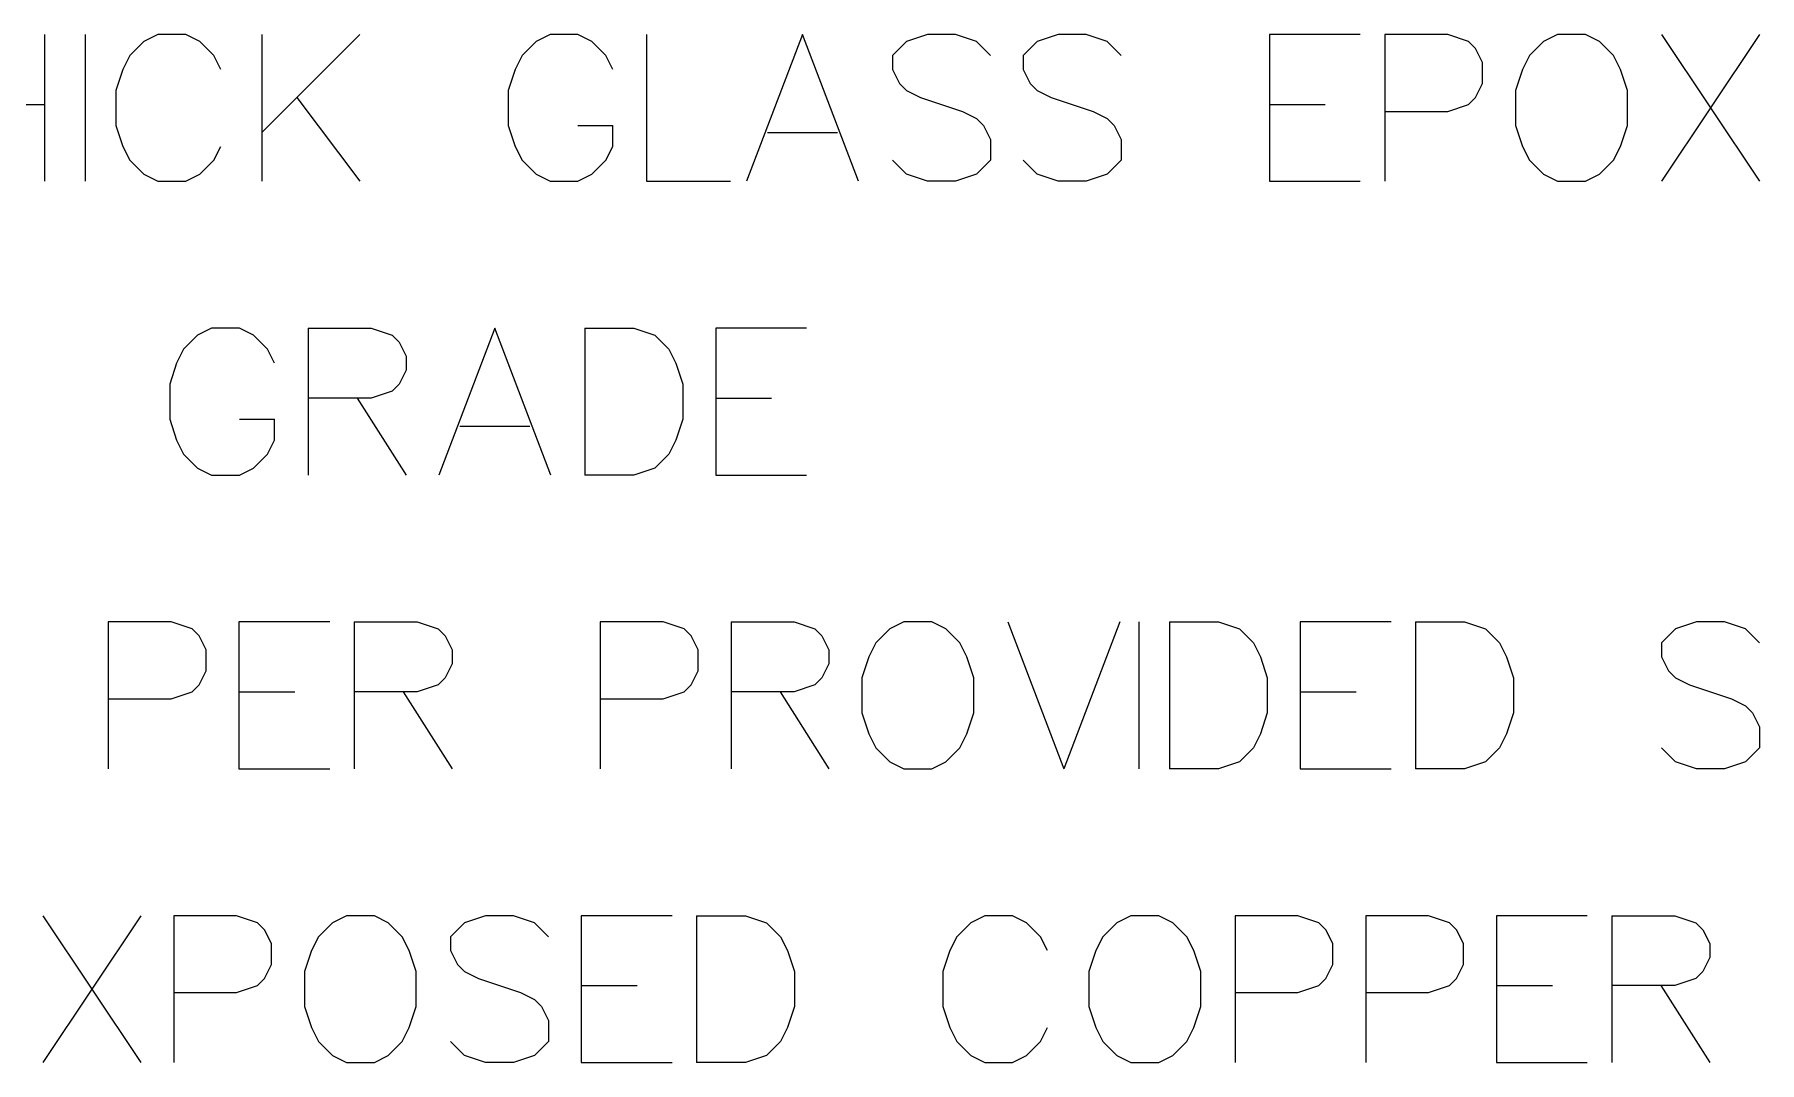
# Model space of a CAD drawing. Header units: millimetres. Extents: x 0 to 559, y 0 to 433.
# Drawn here: x 372.79 to 402.62, y 349.3 to 367.08 of the extents above; entities that cross this region are included whole.
import ezdxf

# ---------------------------------------------------------------- set-up
doc = ezdxf.new("R2010")
doc.units = ezdxf.units.MM
doc.layers.add('Mechanical7', color=56, linetype='Continuous')

msp = doc.modelspace()

# ---------------------------------------------------------------- linework, layer by layer
at = {"layer": 'Mechanical7'}
for p, q in [((372.959, 367.079), (372.959, 364.54)), ((372.959, 367.079), (372.959, 364.54)), ((373.66, 367.079), (373.66, 364.54)), ((373.66, 367.079), (373.66, 364.54)), ((374.918, 367.079), (374.676, 366.958)), ((374.918, 367.079), (374.676, 366.958)), ((375.401, 367.079), (374.918, 367.079)), ((375.401, 367.079), (374.918, 367.079)), ((375.643, 366.958), (375.401, 367.079)), ((375.643, 366.958), (375.401, 367.079)), ((376.719, 367.079), (376.719, 364.54)), ((378.412, 367.079), (376.719, 365.386)), ((376.719, 367.079), (376.719, 364.54)), ((378.412, 367.079), (376.719, 365.386)), ((381.702, 367.079), (381.46, 366.958)), ((381.702, 367.079), (381.46, 366.958)), ((382.185, 367.079), (381.702, 367.079)), ((382.185, 367.079), (381.702, 367.079)), ((382.427, 366.958), (382.185, 367.079)), ((382.427, 366.958), (382.185, 367.079)), ((383.37, 367.079), (383.37, 364.54)), ((383.37, 367.079), (383.37, 364.54)), ((386.067, 367.079), (385.1, 364.54)), ((386.067, 367.079), (385.1, 364.54)), ((387.035, 364.54), (386.067, 367.079)), ((387.035, 364.54), (386.067, 367.079)), ((388.232, 367.079), (387.869, 366.958)), ((388.232, 367.079), (387.869, 366.958)), ((388.715, 367.079), (388.232, 367.079)), ((388.715, 367.079), (388.232, 367.079)), ((389.078, 366.958), (388.715, 367.079)), ((389.078, 366.958), (388.715, 367.079)), ((390.493, 367.079), (390.13, 366.958)), ((390.493, 367.079), (390.13, 366.958)), ((390.977, 367.079), (390.493, 367.079)), ((390.977, 367.079), (390.493, 367.079)), ((391.339, 366.958), (390.977, 367.079)), ((391.339, 366.958), (390.977, 367.079)), ((395.717, 367.079), (394.145, 367.079)), ((394.145, 367.079), (394.145, 364.54)), ((395.717, 367.079), (394.145, 367.079)), ((394.145, 367.079), (394.145, 364.54)), ((397.229, 367.079), (396.14, 367.079)), ((396.14, 367.079), (396.14, 364.54)), ((397.229, 367.079), (396.14, 367.079)), ((396.14, 367.079), (396.14, 364.54)), ((397.591, 366.958), (397.229, 367.079)), ((397.591, 366.958), (397.229, 367.079)), ((399.127, 367.079), (398.885, 366.958)), ((399.127, 367.079), (398.885, 366.958)), ((399.611, 367.079), (399.127, 367.079)), ((399.611, 367.079), (399.127, 367.079)), ((399.853, 366.958), (399.611, 367.079)), ((399.853, 366.958), (399.611, 367.079)), ((400.929, 367.079), (402.622, 364.54)), ((402.622, 367.079), (400.929, 364.54)), ((400.929, 367.079), (402.622, 364.54)), ((402.622, 367.079), (400.929, 364.54)), ((374.434, 366.716), (374.313, 366.475)), ((374.434, 366.716), (374.313, 366.475)), ((374.676, 366.958), (374.434, 366.716)), ((374.676, 366.958), (374.434, 366.716)), ((375.885, 366.716), (375.643, 366.958)), ((375.885, 366.716), (375.643, 366.958)), ((376.006, 366.475), (375.885, 366.716)), ((376.006, 366.475), (375.885, 366.716)), ((381.218, 366.716), (381.097, 366.475)), ((381.218, 366.716), (381.097, 366.475)), ((381.46, 366.958), (381.218, 366.716)), ((381.46, 366.958), (381.218, 366.716)), ((382.669, 366.716), (382.427, 366.958)), ((382.669, 366.716), (382.427, 366.958)), ((382.79, 366.475), (382.669, 366.716)), ((382.79, 366.475), (382.669, 366.716)), ((387.869, 366.958), (387.627, 366.716)), ((387.869, 366.958), (387.627, 366.716)), ((387.627, 366.716), (387.627, 366.475)), ((387.627, 366.716), (387.627, 366.475)), ((389.32, 366.716), (389.078, 366.958)), ((389.32, 366.716), (389.078, 366.958)), ((390.13, 366.958), (389.888, 366.716)), ((390.13, 366.958), (389.888, 366.716)), ((389.888, 366.716), (389.888, 366.475)), ((389.888, 366.716), (389.888, 366.475)), ((391.581, 366.716), (391.339, 366.958)), ((391.581, 366.716), (391.339, 366.958)), ((397.712, 366.837), (397.591, 366.958)), ((397.712, 366.837), (397.591, 366.958)), ((397.833, 366.596), (397.712, 366.837)), ((397.833, 366.596), (397.712, 366.837)), ((398.643, 366.716), (398.523, 366.475)), ((398.643, 366.716), (398.523, 366.475)), ((398.885, 366.958), (398.643, 366.716)), ((398.885, 366.958), (398.643, 366.716)), ((400.095, 366.716), (399.853, 366.958)), ((400.095, 366.716), (399.853, 366.958)), ((400.215, 366.475), (400.095, 366.716)), ((400.215, 366.475), (400.095, 366.716)), ((374.313, 366.475), (374.192, 366.112)), ((374.313, 366.475), (374.192, 366.112)), ((381.097, 366.475), (380.976, 366.112)), ((381.097, 366.475), (380.976, 366.112)), ((387.627, 366.475), (387.748, 366.233)), ((387.627, 366.475), (387.748, 366.233)), ((389.888, 366.475), (390.009, 366.233)), ((389.888, 366.475), (390.009, 366.233)), ((397.833, 366.233), (397.833, 366.596)), ((397.833, 366.233), (397.833, 366.596)), ((398.523, 366.475), (398.402, 366.112)), ((398.523, 366.475), (398.402, 366.112)), ((400.336, 366.112), (400.215, 366.475)), ((400.336, 366.112), (400.215, 366.475)), ((374.192, 366.112), (374.192, 365.507)), ((374.192, 366.112), (374.192, 365.507)), ((380.976, 366.112), (380.976, 365.507)), ((380.976, 366.112), (380.976, 365.507)), ((387.748, 366.233), (387.869, 366.112)), ((387.748, 366.233), (387.869, 366.112)), ((387.869, 366.112), (388.111, 365.991)), ((387.869, 366.112), (388.111, 365.991)), ((390.009, 366.233), (390.13, 366.112)), ((390.009, 366.233), (390.13, 366.112)), ((390.13, 366.112), (390.372, 365.991)), ((390.13, 366.112), (390.372, 365.991)), ((397.712, 365.991), (397.833, 366.233)), ((397.712, 365.991), (397.833, 366.233)), ((398.402, 366.112), (398.402, 365.507)), ((398.402, 366.112), (398.402, 365.507)), ((400.336, 365.507), (400.336, 366.112)), ((400.336, 365.507), (400.336, 366.112)), ((371.266, 365.87), (372.959, 365.87)), ((371.266, 365.87), (372.959, 365.87)), ((377.324, 365.991), (378.412, 364.54)), ((377.324, 365.991), (378.412, 364.54)), ((388.111, 365.991), (388.836, 365.749)), ((388.111, 365.991), (388.836, 365.749)), ((390.372, 365.991), (391.098, 365.749)), ((390.372, 365.991), (391.098, 365.749)), ((394.145, 365.87), (395.112, 365.87)), ((394.145, 365.87), (395.112, 365.87)), ((397.229, 365.749), (397.591, 365.87)), ((397.229, 365.749), (397.591, 365.87)), ((397.591, 365.87), (397.712, 365.991)), ((397.591, 365.87), (397.712, 365.991)), ((374.192, 365.507), (374.313, 365.144)), ((374.192, 365.507), (374.313, 365.144)), ((380.976, 365.507), (381.097, 365.144)), ((380.976, 365.507), (381.097, 365.144)), ((382.185, 365.507), (382.79, 365.507)), ((382.185, 365.507), (382.79, 365.507)), ((382.79, 365.144), (382.79, 365.507)), ((382.79, 365.144), (382.79, 365.507)), ((388.836, 365.749), (389.078, 365.628)), ((388.836, 365.749), (389.078, 365.628)), ((389.078, 365.628), (389.199, 365.507)), ((389.078, 365.628), (389.199, 365.507)), ((389.199, 365.507), (389.32, 365.265)), ((389.199, 365.507), (389.32, 365.265)), ((391.098, 365.749), (391.339, 365.628)), ((391.098, 365.749), (391.339, 365.628)), ((391.339, 365.628), (391.46, 365.507)), ((391.339, 365.628), (391.46, 365.507)), ((391.46, 365.507), (391.581, 365.265)), ((391.46, 365.507), (391.581, 365.265)), ((396.14, 365.749), (397.229, 365.749)), ((396.14, 365.749), (397.229, 365.749)), ((398.402, 365.507), (398.523, 365.144)), ((398.402, 365.507), (398.523, 365.144)), ((400.215, 365.144), (400.336, 365.507)), ((400.215, 365.144), (400.336, 365.507)), ((385.462, 365.386), (386.672, 365.386)), ((385.462, 365.386), (386.672, 365.386)), ((389.32, 365.265), (389.32, 364.903)), ((389.32, 365.265), (389.32, 364.903)), ((391.581, 365.265), (391.581, 364.903)), ((391.581, 365.265), (391.581, 364.903)), ((374.313, 365.144), (374.434, 364.903)), ((374.313, 365.144), (374.434, 364.903)), ((375.885, 364.903), (376.006, 365.144)), ((375.885, 364.903), (376.006, 365.144)), ((381.097, 365.144), (381.218, 364.903)), ((381.097, 365.144), (381.218, 364.903)), ((382.669, 364.903), (382.79, 365.144)), ((382.669, 364.903), (382.79, 365.144)), ((398.523, 365.144), (398.643, 364.903)), ((398.523, 365.144), (398.643, 364.903)), ((400.095, 364.903), (400.215, 365.144)), ((400.095, 364.903), (400.215, 365.144)), ((374.434, 364.903), (374.676, 364.661)), ((374.434, 364.903), (374.676, 364.661)), ((374.676, 364.661), (374.918, 364.54)), ((374.676, 364.661), (374.918, 364.54)), ((375.401, 364.54), (375.643, 364.661)), ((375.401, 364.54), (375.643, 364.661)), ((375.643, 364.661), (375.885, 364.903)), ((375.643, 364.661), (375.885, 364.903)), ((381.218, 364.903), (381.46, 364.661)), ((381.218, 364.903), (381.46, 364.661)), ((381.46, 364.661), (381.702, 364.54)), ((381.46, 364.661), (381.702, 364.54)), ((382.185, 364.54), (382.427, 364.661)), ((382.185, 364.54), (382.427, 364.661)), ((382.427, 364.661), (382.669, 364.903)), ((382.427, 364.661), (382.669, 364.903)), ((387.869, 364.661), (387.627, 364.903)), ((387.869, 364.661), (387.627, 364.903)), ((388.232, 364.54), (387.869, 364.661)), ((388.232, 364.54), (387.869, 364.661)), ((389.078, 364.661), (388.715, 364.54)), ((389.078, 364.661), (388.715, 364.54)), ((389.32, 364.903), (389.078, 364.661)), ((389.32, 364.903), (389.078, 364.661)), ((390.13, 364.661), (389.888, 364.903)), ((390.13, 364.661), (389.888, 364.903)), ((390.493, 364.54), (390.13, 364.661)), ((390.493, 364.54), (390.13, 364.661)), ((391.339, 364.661), (390.977, 364.54)), ((391.339, 364.661), (390.977, 364.54)), ((391.581, 364.903), (391.339, 364.661)), ((391.581, 364.903), (391.339, 364.661)), ((398.643, 364.903), (398.885, 364.661)), ((398.643, 364.903), (398.885, 364.661)), ((398.885, 364.661), (399.127, 364.54)), ((398.885, 364.661), (399.127, 364.54)), ((399.611, 364.54), (399.853, 364.661)), ((399.611, 364.54), (399.853, 364.661)), ((399.853, 364.661), (400.095, 364.903)), ((399.853, 364.661), (400.095, 364.903)), ((374.918, 364.54), (375.401, 364.54)), ((374.918, 364.54), (375.401, 364.54)), ((381.702, 364.54), (382.185, 364.54)), ((381.702, 364.54), (382.185, 364.54)), ((383.37, 364.54), (384.822, 364.54)), ((383.37, 364.54), (384.822, 364.54)), ((388.715, 364.54), (388.232, 364.54)), ((388.715, 364.54), (388.232, 364.54)), ((390.977, 364.54), (390.493, 364.54)), ((390.977, 364.54), (390.493, 364.54)), ((394.145, 364.54), (395.717, 364.54)), ((394.145, 364.54), (395.717, 364.54)), ((399.127, 364.54), (399.611, 364.54)), ((399.127, 364.54), (399.611, 364.54)), ((375.849, 361.999), (375.607, 361.878)), ((375.849, 361.999), (375.607, 361.878)), ((376.333, 361.999), (375.849, 361.999)), ((376.333, 361.999), (375.849, 361.999)), ((376.574, 361.878), (376.333, 361.999)), ((376.574, 361.878), (376.333, 361.999)), ((377.518, 361.999), (377.518, 359.46)), ((377.518, 361.999), (378.606, 361.999)), ((377.518, 361.999), (377.518, 359.46)), ((377.518, 361.999), (378.606, 361.999)), ((378.606, 361.999), (378.969, 361.878)), ((378.606, 361.999), (378.969, 361.878)), ((380.746, 361.999), (379.779, 359.46)), ((380.746, 361.999), (379.779, 359.46)), ((381.714, 359.46), (380.746, 361.999)), ((381.714, 359.46), (380.746, 361.999)), ((382.306, 361.999), (382.306, 359.46)), ((382.306, 361.999), (383.153, 361.999)), ((382.306, 361.999), (382.306, 359.46)), ((382.306, 361.999), (383.153, 361.999)), ((383.153, 361.999), (383.516, 361.878)), ((383.153, 361.999), (383.516, 361.878)), ((386.14, 361.999), (384.568, 361.999)), ((384.568, 361.999), (384.568, 359.46)), ((386.14, 361.999), (384.568, 361.999)), ((384.568, 361.999), (384.568, 359.46)), ((375.365, 361.636), (375.244, 361.395)), ((375.365, 361.636), (375.244, 361.395)), ((375.607, 361.878), (375.365, 361.636)), ((375.607, 361.878), (375.365, 361.636)), ((376.816, 361.636), (376.574, 361.878)), ((376.816, 361.636), (376.574, 361.878)), ((376.937, 361.395), (376.816, 361.636)), ((376.937, 361.395), (376.816, 361.636)), ((378.969, 361.878), (379.09, 361.757)), ((378.969, 361.878), (379.09, 361.757)), ((379.09, 361.757), (379.211, 361.516)), ((379.09, 361.757), (379.211, 361.516)), ((383.516, 361.878), (383.757, 361.636)), ((383.516, 361.878), (383.757, 361.636)), ((383.757, 361.636), (383.878, 361.395)), ((383.757, 361.636), (383.878, 361.395)), ((375.244, 361.395), (375.123, 361.032)), ((375.244, 361.395), (375.123, 361.032)), ((379.211, 361.516), (379.211, 361.274)), ((379.211, 361.516), (379.211, 361.274)), ((383.878, 361.395), (383.999, 361.032)), ((383.878, 361.395), (383.999, 361.032)), ((375.123, 361.032), (375.123, 360.427)), ((375.123, 361.032), (375.123, 360.427)), ((379.09, 361.032), (378.969, 360.911)), ((379.09, 361.032), (378.969, 360.911)), ((379.211, 361.274), (379.09, 361.032)), ((379.211, 361.274), (379.09, 361.032)), ((383.999, 361.032), (383.999, 360.427)), ((383.999, 361.032), (383.999, 360.427)), ((378.606, 360.79), (377.518, 360.79)), ((378.606, 360.79), (377.518, 360.79)), ((378.364, 360.79), (379.211, 359.46)), ((378.364, 360.79), (379.211, 359.46)), ((378.969, 360.911), (378.606, 360.79)), ((378.969, 360.911), (378.606, 360.79)), ((384.568, 360.79), (385.535, 360.79)), ((384.568, 360.79), (385.535, 360.79)), ((375.123, 360.427), (375.244, 360.064)), ((375.123, 360.427), (375.244, 360.064)), ((376.333, 360.427), (376.937, 360.427)), ((376.333, 360.427), (376.937, 360.427)), ((376.937, 360.064), (376.937, 360.427)), ((376.937, 360.064), (376.937, 360.427)), ((380.142, 360.306), (381.351, 360.306)), ((380.142, 360.306), (381.351, 360.306)), ((383.999, 360.427), (383.878, 360.064)), ((383.999, 360.427), (383.878, 360.064)), ((375.244, 360.064), (375.365, 359.823)), ((375.244, 360.064), (375.365, 359.823)), ((376.816, 359.823), (376.937, 360.064)), ((376.816, 359.823), (376.937, 360.064)), ((383.878, 360.064), (383.757, 359.823)), ((383.878, 360.064), (383.757, 359.823)), ((375.365, 359.823), (375.607, 359.581)), ((375.365, 359.823), (375.607, 359.581)), ((375.607, 359.581), (375.849, 359.46)), ((375.607, 359.581), (375.849, 359.46)), ((376.333, 359.46), (376.574, 359.581)), ((376.333, 359.46), (376.574, 359.581)), ((376.574, 359.581), (376.816, 359.823)), ((376.574, 359.581), (376.816, 359.823)), ((383.516, 359.581), (383.153, 359.46)), ((383.516, 359.581), (383.153, 359.46)), ((383.757, 359.823), (383.516, 359.581)), ((383.757, 359.823), (383.516, 359.581)), ((375.849, 359.46), (376.333, 359.46)), ((375.849, 359.46), (376.333, 359.46)), ((383.153, 359.46), (382.306, 359.46)), ((383.153, 359.46), (382.306, 359.46)), ((384.568, 359.46), (386.14, 359.46)), ((384.568, 359.46), (386.14, 359.46)), ((375.147, 356.919), (374.059, 356.919)), ((374.059, 356.919), (374.059, 354.38)), ((375.147, 356.919), (374.059, 356.919)), ((374.059, 356.919), (374.059, 354.38)), ((375.51, 356.798), (375.147, 356.919)), ((375.51, 356.798), (375.147, 356.919)), ((377.892, 356.919), (376.32, 356.919)), ((376.32, 356.919), (376.32, 354.38)), ((377.892, 356.919), (376.32, 356.919)), ((376.32, 356.919), (376.32, 354.38)), ((378.316, 356.919), (378.316, 354.38)), ((378.316, 356.919), (379.404, 356.919)), ((378.316, 356.919), (378.316, 354.38)), ((378.316, 356.919), (379.404, 356.919)), ((379.404, 356.919), (379.767, 356.798)), ((379.404, 356.919), (379.767, 356.798)), ((383.661, 356.919), (382.572, 356.919)), ((382.572, 356.919), (382.572, 354.38)), ((383.661, 356.919), (382.572, 356.919)), ((382.572, 356.919), (382.572, 354.38)), ((384.023, 356.798), (383.661, 356.919)), ((384.023, 356.798), (383.661, 356.919)), ((384.834, 356.919), (384.834, 354.38)), ((384.834, 356.919), (385.922, 356.919)), ((384.834, 356.919), (384.834, 354.38)), ((384.834, 356.919), (385.922, 356.919)), ((385.922, 356.919), (386.285, 356.798)), ((385.922, 356.919), (386.285, 356.798)), ((387.821, 356.919), (387.579, 356.798)), ((387.821, 356.919), (387.579, 356.798)), ((388.304, 356.919), (387.821, 356.919)), ((388.304, 356.919), (387.821, 356.919)), ((388.546, 356.798), (388.304, 356.919)), ((388.546, 356.798), (388.304, 356.919)), ((389.622, 356.919), (390.59, 354.38)), ((389.622, 356.919), (390.59, 354.38)), ((391.557, 356.919), (390.59, 354.38)), ((391.557, 356.919), (390.59, 354.38)), ((391.884, 356.919), (391.884, 354.38)), ((391.884, 356.919), (391.884, 354.38)), ((392.416, 356.919), (392.416, 354.38)), ((392.416, 356.919), (393.262, 356.919)), ((392.416, 356.919), (392.416, 354.38)), ((392.416, 356.919), (393.262, 356.919)), ((393.262, 356.919), (393.625, 356.798)), ((393.262, 356.919), (393.625, 356.798)), ((396.249, 356.919), (394.677, 356.919)), ((394.677, 356.919), (394.677, 354.38)), ((396.249, 356.919), (394.677, 356.919)), ((394.677, 356.919), (394.677, 354.38)), ((396.672, 356.919), (396.672, 354.38)), ((396.672, 356.919), (397.519, 356.919)), ((396.672, 356.919), (396.672, 354.38)), ((396.672, 356.919), (397.519, 356.919)), ((397.519, 356.919), (397.882, 356.798)), ((397.519, 356.919), (397.882, 356.798)), ((401.534, 356.919), (401.171, 356.798)), ((401.534, 356.919), (401.171, 356.798)), ((402.017, 356.919), (401.534, 356.919)), ((402.017, 356.919), (401.534, 356.919)), ((402.38, 356.798), (402.017, 356.919)), ((402.38, 356.798), (402.017, 356.919)), ((375.631, 356.677), (375.51, 356.798)), ((375.631, 356.677), (375.51, 356.798)), ((375.752, 356.436), (375.631, 356.677)), ((375.752, 356.436), (375.631, 356.677)), ((379.767, 356.798), (379.888, 356.677)), ((379.767, 356.798), (379.888, 356.677)), ((379.888, 356.677), (380.009, 356.436)), ((379.888, 356.677), (380.009, 356.436)), ((384.144, 356.677), (384.023, 356.798)), ((384.144, 356.677), (384.023, 356.798)), ((384.265, 356.436), (384.144, 356.677)), ((384.265, 356.436), (384.144, 356.677)), ((386.285, 356.798), (386.406, 356.677)), ((386.285, 356.798), (386.406, 356.677)), ((386.406, 356.677), (386.527, 356.436)), ((386.406, 356.677), (386.527, 356.436)), ((387.337, 356.556), (387.216, 356.315)), ((387.337, 356.556), (387.216, 356.315)), ((387.579, 356.798), (387.337, 356.556)), ((387.579, 356.798), (387.337, 356.556)), ((388.788, 356.556), (388.546, 356.798)), ((388.788, 356.556), (388.546, 356.798)), ((388.909, 356.315), (388.788, 356.556)), ((388.909, 356.315), (388.788, 356.556)), ((393.625, 356.798), (393.867, 356.556)), ((393.625, 356.798), (393.867, 356.556)), ((393.867, 356.556), (393.988, 356.315)), ((393.867, 356.556), (393.988, 356.315)), ((397.882, 356.798), (398.123, 356.556)), ((397.882, 356.798), (398.123, 356.556)), ((398.123, 356.556), (398.244, 356.315)), ((398.123, 356.556), (398.244, 356.315)), ((401.171, 356.798), (400.929, 356.556)), ((401.171, 356.798), (400.929, 356.556)), ((400.929, 356.556), (400.929, 356.315)), ((400.929, 356.556), (400.929, 356.315)), ((402.622, 356.556), (402.38, 356.798)), ((402.622, 356.556), (402.38, 356.798)), ((375.752, 356.073), (375.752, 356.436)), ((375.752, 356.073), (375.752, 356.436)), ((380.009, 356.436), (380.009, 356.194)), ((380.009, 356.436), (380.009, 356.194)), ((384.265, 356.073), (384.265, 356.436)), ((384.265, 356.073), (384.265, 356.436)), ((386.527, 356.436), (386.527, 356.194)), ((386.527, 356.436), (386.527, 356.194)), ((387.216, 356.315), (387.095, 355.952)), ((387.216, 356.315), (387.095, 355.952)), ((389.03, 355.952), (388.909, 356.315)), ((389.03, 355.952), (388.909, 356.315)), ((393.988, 356.315), (394.109, 355.952)), ((393.988, 356.315), (394.109, 355.952)), ((398.244, 356.315), (398.365, 355.952)), ((398.244, 356.315), (398.365, 355.952)), ((400.929, 356.315), (401.05, 356.073)), ((400.929, 356.315), (401.05, 356.073)), ((375.631, 355.831), (375.752, 356.073)), ((375.631, 355.831), (375.752, 356.073)), ((380.009, 356.194), (379.888, 355.952)), ((380.009, 356.194), (379.888, 355.952)), ((384.144, 355.831), (384.265, 356.073)), ((384.144, 355.831), (384.265, 356.073)), ((386.527, 356.194), (386.406, 355.952)), ((386.527, 356.194), (386.406, 355.952)), ((401.05, 356.073), (401.171, 355.952)), ((401.05, 356.073), (401.171, 355.952)), ((375.147, 355.589), (375.51, 355.71)), ((375.147, 355.589), (375.51, 355.71)), ((375.51, 355.71), (375.631, 355.831)), ((375.51, 355.71), (375.631, 355.831)), ((376.32, 355.71), (377.288, 355.71)), ((376.32, 355.71), (377.288, 355.71)), ((379.404, 355.71), (378.316, 355.71)), ((379.404, 355.71), (378.316, 355.71)), ((379.162, 355.71), (380.009, 354.38)), ((379.162, 355.71), (380.009, 354.38)), ((379.767, 355.831), (379.404, 355.71)), ((379.767, 355.831), (379.404, 355.71)), ((379.888, 355.952), (379.767, 355.831)), ((379.888, 355.952), (379.767, 355.831)), ((383.661, 355.589), (384.023, 355.71)), ((383.661, 355.589), (384.023, 355.71)), ((384.023, 355.71), (384.144, 355.831)), ((384.023, 355.71), (384.144, 355.831)), ((385.922, 355.71), (384.834, 355.71)), ((385.922, 355.71), (384.834, 355.71)), ((385.68, 355.71), (386.527, 354.38)), ((385.68, 355.71), (386.527, 354.38)), ((386.285, 355.831), (385.922, 355.71)), ((386.285, 355.831), (385.922, 355.71)), ((386.406, 355.952), (386.285, 355.831)), ((386.406, 355.952), (386.285, 355.831)), ((387.095, 355.952), (387.095, 355.347)), ((387.095, 355.952), (387.095, 355.347)), ((389.03, 355.347), (389.03, 355.952)), ((389.03, 355.347), (389.03, 355.952)), ((394.109, 355.952), (394.109, 355.347)), ((394.109, 355.952), (394.109, 355.347)), ((394.677, 355.71), (395.644, 355.71)), ((394.677, 355.71), (395.644, 355.71)), ((398.365, 355.952), (398.365, 355.347)), ((398.365, 355.952), (398.365, 355.347)), ((401.171, 355.952), (401.413, 355.831)), ((401.171, 355.952), (401.413, 355.831)), ((401.413, 355.831), (402.138, 355.589)), ((401.413, 355.831), (402.138, 355.589)), ((374.059, 355.589), (375.147, 355.589)), ((374.059, 355.589), (375.147, 355.589)), ((382.572, 355.589), (383.661, 355.589)), ((382.572, 355.589), (383.661, 355.589)), ((402.138, 355.589), (402.38, 355.468)), ((402.138, 355.589), (402.38, 355.468)), ((402.38, 355.468), (402.501, 355.347)), ((402.38, 355.468), (402.501, 355.347)), ((387.095, 355.347), (387.216, 354.984)), ((387.095, 355.347), (387.216, 354.984)), ((388.909, 354.984), (389.03, 355.347)), ((388.909, 354.984), (389.03, 355.347)), ((394.109, 355.347), (393.988, 354.984)), ((394.109, 355.347), (393.988, 354.984)), ((398.365, 355.347), (398.244, 354.984)), ((398.365, 355.347), (398.244, 354.984)), ((402.501, 355.347), (402.622, 355.105)), ((402.501, 355.347), (402.622, 355.105)), ((402.622, 355.105), (402.622, 354.743)), ((402.622, 355.105), (402.622, 354.743)), ((387.216, 354.984), (387.337, 354.743)), ((387.216, 354.984), (387.337, 354.743)), ((388.788, 354.743), (388.909, 354.984)), ((388.788, 354.743), (388.909, 354.984)), ((393.988, 354.984), (393.867, 354.743)), ((393.988, 354.984), (393.867, 354.743)), ((398.244, 354.984), (398.123, 354.743)), ((398.244, 354.984), (398.123, 354.743)), ((387.337, 354.743), (387.579, 354.501)), ((387.337, 354.743), (387.579, 354.501)), ((387.579, 354.501), (387.821, 354.38)), ((387.579, 354.501), (387.821, 354.38)), ((388.304, 354.38), (388.546, 354.501)), ((388.304, 354.38), (388.546, 354.501)), ((388.546, 354.501), (388.788, 354.743)), ((388.546, 354.501), (388.788, 354.743)), ((393.625, 354.501), (393.262, 354.38)), ((393.625, 354.501), (393.262, 354.38)), ((393.867, 354.743), (393.625, 354.501)), ((393.867, 354.743), (393.625, 354.501)), ((397.882, 354.501), (397.519, 354.38)), ((397.882, 354.501), (397.519, 354.38)), ((398.123, 354.743), (397.882, 354.501)), ((398.123, 354.743), (397.882, 354.501)), ((401.171, 354.501), (400.929, 354.743)), ((401.171, 354.501), (400.929, 354.743)), ((401.534, 354.38), (401.171, 354.501)), ((401.534, 354.38), (401.171, 354.501)), ((402.38, 354.501), (402.017, 354.38)), ((402.38, 354.501), (402.017, 354.38)), ((402.622, 354.743), (402.38, 354.501)), ((402.622, 354.743), (402.38, 354.501)), ((376.32, 354.38), (377.892, 354.38)), ((376.32, 354.38), (377.892, 354.38)), ((387.821, 354.38), (388.304, 354.38)), ((387.821, 354.38), (388.304, 354.38)), ((393.262, 354.38), (392.416, 354.38)), ((393.262, 354.38), (392.416, 354.38)), ((394.677, 354.38), (396.249, 354.38)), ((394.677, 354.38), (396.249, 354.38)), ((397.519, 354.38), (396.672, 354.38)), ((397.519, 354.38), (396.672, 354.38)), ((402.017, 354.38), (401.534, 354.38)), ((402.017, 354.38), (401.534, 354.38)), ((372.932, 351.839), (374.625, 349.3)), ((374.625, 351.839), (372.932, 349.3)), ((372.932, 351.839), (374.625, 349.3)), ((374.625, 351.839), (372.932, 349.3)), ((376.281, 351.839), (375.193, 351.839)), ((375.193, 351.839), (375.193, 349.3)), ((376.281, 351.839), (375.193, 351.839)), ((375.193, 351.839), (375.193, 349.3)), ((376.644, 351.718), (376.281, 351.839)), ((376.644, 351.718), (376.281, 351.839)), ((378.18, 351.839), (377.938, 351.718)), ((378.18, 351.839), (377.938, 351.718)), ((378.664, 351.839), (378.18, 351.839)), ((378.664, 351.839), (378.18, 351.839)), ((378.905, 351.718), (378.664, 351.839)), ((378.905, 351.718), (378.664, 351.839)), ((380.586, 351.839), (380.224, 351.718)), ((380.586, 351.839), (380.224, 351.718)), ((381.07, 351.839), (380.586, 351.839)), ((381.07, 351.839), (380.586, 351.839)), ((381.433, 351.718), (381.07, 351.839)), ((381.433, 351.718), (381.07, 351.839)), ((383.815, 351.839), (382.243, 351.839)), ((382.243, 351.839), (382.243, 349.3)), ((383.815, 351.839), (382.243, 351.839)), ((382.243, 351.839), (382.243, 349.3)), ((384.238, 351.839), (384.238, 349.3)), ((384.238, 351.839), (385.085, 351.839)), ((384.238, 351.839), (384.238, 349.3)), ((384.238, 351.839), (385.085, 351.839)), ((385.085, 351.839), (385.448, 351.718)), ((385.085, 351.839), (385.448, 351.718)), ((389.22, 351.839), (388.979, 351.718)), ((389.22, 351.839), (388.979, 351.718)), ((389.704, 351.839), (389.22, 351.839)), ((389.704, 351.839), (389.22, 351.839)), ((389.946, 351.718), (389.704, 351.839)), ((389.946, 351.718), (389.704, 351.839)), ((391.748, 351.839), (391.506, 351.718)), ((391.748, 351.839), (391.506, 351.718)), ((392.232, 351.839), (391.748, 351.839)), ((392.232, 351.839), (391.748, 351.839)), ((392.473, 351.718), (392.232, 351.839)), ((392.473, 351.718), (392.232, 351.839)), ((394.638, 351.839), (393.55, 351.839)), ((393.55, 351.839), (393.55, 349.3)), ((394.638, 351.839), (393.55, 351.839)), ((393.55, 351.839), (393.55, 349.3)), ((395.001, 351.718), (394.638, 351.839)), ((395.001, 351.718), (394.638, 351.839)), ((396.899, 351.839), (395.811, 351.839)), ((395.811, 351.839), (395.811, 349.3)), ((396.899, 351.839), (395.811, 351.839)), ((395.811, 351.839), (395.811, 349.3)), ((397.262, 351.718), (396.899, 351.839)), ((397.262, 351.718), (396.899, 351.839)), ((399.644, 351.839), (398.072, 351.839)), ((398.072, 351.839), (398.072, 349.3)), ((399.644, 351.839), (398.072, 351.839)), ((398.072, 351.839), (398.072, 349.3)), ((400.068, 351.839), (400.068, 349.3)), ((400.068, 351.839), (401.156, 351.839)), ((400.068, 351.839), (400.068, 349.3)), ((400.068, 351.839), (401.156, 351.839)), ((401.156, 351.839), (401.519, 351.718)), ((401.156, 351.839), (401.519, 351.718)), ((376.765, 351.597), (376.644, 351.718)), ((376.765, 351.597), (376.644, 351.718)), ((376.886, 351.356), (376.765, 351.597)), ((376.886, 351.356), (376.765, 351.597)), ((377.938, 351.718), (377.696, 351.476)), ((377.938, 351.718), (377.696, 351.476)), ((379.147, 351.476), (378.905, 351.718)), ((379.147, 351.476), (378.905, 351.718)), ((380.224, 351.718), (379.982, 351.476)), ((380.224, 351.718), (379.982, 351.476)), ((381.675, 351.476), (381.433, 351.718)), ((381.675, 351.476), (381.433, 351.718)), ((385.448, 351.718), (385.689, 351.476)), ((385.448, 351.718), (385.689, 351.476)), ((388.979, 351.718), (388.737, 351.476)), ((388.979, 351.718), (388.737, 351.476)), ((390.188, 351.476), (389.946, 351.718)), ((390.188, 351.476), (389.946, 351.718)), ((391.506, 351.718), (391.264, 351.476)), ((391.506, 351.718), (391.264, 351.476)), ((392.715, 351.476), (392.473, 351.718)), ((392.715, 351.476), (392.473, 351.718)), ((395.122, 351.597), (395.001, 351.718)), ((395.122, 351.597), (395.001, 351.718)), ((395.243, 351.356), (395.122, 351.597)), ((395.243, 351.356), (395.122, 351.597)), ((397.383, 351.597), (397.262, 351.718)), ((397.383, 351.597), (397.262, 351.718)), ((397.504, 351.356), (397.383, 351.597)), ((397.504, 351.356), (397.383, 351.597)), ((401.519, 351.718), (401.64, 351.597)), ((401.519, 351.718), (401.64, 351.597)), ((401.64, 351.597), (401.761, 351.356)), ((401.64, 351.597), (401.761, 351.356)), ((376.886, 350.993), (376.886, 351.356)), ((376.886, 350.993), (376.886, 351.356)), ((377.575, 351.235), (377.454, 350.872)), ((377.575, 351.235), (377.454, 350.872)), ((377.696, 351.476), (377.575, 351.235)), ((377.696, 351.476), (377.575, 351.235)), ((379.268, 351.235), (379.147, 351.476)), ((379.268, 351.235), (379.147, 351.476)), ((379.389, 350.872), (379.268, 351.235)), ((379.389, 350.872), (379.268, 351.235)), ((379.982, 351.476), (379.982, 351.235)), ((379.982, 351.476), (379.982, 351.235)), ((379.982, 351.235), (380.103, 350.993)), ((379.982, 351.235), (380.103, 350.993)), ((385.689, 351.476), (385.81, 351.235)), ((385.689, 351.476), (385.81, 351.235)), ((385.81, 351.235), (385.931, 350.872)), ((385.81, 351.235), (385.931, 350.872)), ((388.616, 351.235), (388.495, 350.872)), ((388.616, 351.235), (388.495, 350.872)), ((388.737, 351.476), (388.616, 351.235)), ((388.737, 351.476), (388.616, 351.235)), ((390.309, 351.235), (390.188, 351.476)), ((390.309, 351.235), (390.188, 351.476)), ((391.143, 351.235), (391.022, 350.872)), ((391.143, 351.235), (391.022, 350.872)), ((391.264, 351.476), (391.143, 351.235)), ((391.264, 351.476), (391.143, 351.235)), ((392.836, 351.235), (392.715, 351.476)), ((392.836, 351.235), (392.715, 351.476)), ((392.957, 350.872), (392.836, 351.235)), ((392.957, 350.872), (392.836, 351.235)), ((395.243, 350.993), (395.243, 351.356)), ((395.243, 350.993), (395.243, 351.356)), ((397.504, 350.993), (397.504, 351.356)), ((397.504, 350.993), (397.504, 351.356)), ((401.761, 351.356), (401.761, 351.114)), ((401.761, 351.356), (401.761, 351.114)), ((376.765, 350.751), (376.886, 350.993)), ((376.765, 350.751), (376.886, 350.993)), ((380.103, 350.993), (380.224, 350.872)), ((380.103, 350.993), (380.224, 350.872)), ((395.122, 350.751), (395.243, 350.993)), ((395.122, 350.751), (395.243, 350.993)), ((397.383, 350.751), (397.504, 350.993)), ((397.383, 350.751), (397.504, 350.993)), ((401.761, 351.114), (401.64, 350.872)), ((401.761, 351.114), (401.64, 350.872)), ((376.281, 350.509), (376.644, 350.63)), ((376.281, 350.509), (376.644, 350.63)), ((376.644, 350.63), (376.765, 350.751)), ((376.644, 350.63), (376.765, 350.751)), ((377.454, 350.872), (377.454, 350.267)), ((377.454, 350.872), (377.454, 350.267)), ((379.389, 350.267), (379.389, 350.872)), ((379.389, 350.267), (379.389, 350.872)), ((380.224, 350.872), (380.465, 350.751)), ((380.224, 350.872), (380.465, 350.751)), ((380.465, 350.751), (381.191, 350.509)), ((380.465, 350.751), (381.191, 350.509)), ((382.243, 350.63), (383.21, 350.63)), ((382.243, 350.63), (383.21, 350.63)), ((385.931, 350.872), (385.931, 350.267)), ((385.931, 350.872), (385.931, 350.267)), ((388.495, 350.872), (388.495, 350.267)), ((388.495, 350.872), (388.495, 350.267)), ((391.022, 350.872), (391.022, 350.267)), ((391.022, 350.872), (391.022, 350.267)), ((392.957, 350.267), (392.957, 350.872)), ((392.957, 350.267), (392.957, 350.872)), ((394.638, 350.509), (395.001, 350.63)), ((394.638, 350.509), (395.001, 350.63)), ((395.001, 350.63), (395.122, 350.751)), ((395.001, 350.63), (395.122, 350.751)), ((396.899, 350.509), (397.262, 350.63)), ((396.899, 350.509), (397.262, 350.63)), ((397.262, 350.63), (397.383, 350.751)), ((397.262, 350.63), (397.383, 350.751)), ((398.072, 350.63), (399.04, 350.63)), ((398.072, 350.63), (399.04, 350.63)), ((401.156, 350.63), (400.068, 350.63)), ((401.156, 350.63), (400.068, 350.63)), ((400.914, 350.63), (401.761, 349.3)), ((400.914, 350.63), (401.761, 349.3)), ((401.519, 350.751), (401.156, 350.63)), ((401.519, 350.751), (401.156, 350.63)), ((401.64, 350.872), (401.519, 350.751)), ((401.64, 350.872), (401.519, 350.751)), ((375.193, 350.509), (376.281, 350.509)), ((375.193, 350.509), (376.281, 350.509)), ((381.191, 350.509), (381.433, 350.388)), ((381.191, 350.509), (381.433, 350.388)), ((381.433, 350.388), (381.554, 350.267)), ((381.433, 350.388), (381.554, 350.267)), ((393.55, 350.509), (394.638, 350.509)), ((393.55, 350.509), (394.638, 350.509)), ((395.811, 350.509), (396.899, 350.509)), ((395.811, 350.509), (396.899, 350.509)), ((377.454, 350.267), (377.575, 349.904)), ((377.454, 350.267), (377.575, 349.904)), ((379.268, 349.904), (379.389, 350.267)), ((379.268, 349.904), (379.389, 350.267)), ((381.554, 350.267), (381.675, 350.025)), ((381.554, 350.267), (381.675, 350.025)), ((381.675, 350.025), (381.675, 349.663)), ((381.675, 350.025), (381.675, 349.663)), ((385.931, 350.267), (385.81, 349.904)), ((385.931, 350.267), (385.81, 349.904)), ((388.495, 350.267), (388.616, 349.904)), ((388.495, 350.267), (388.616, 349.904)), ((391.022, 350.267), (391.143, 349.904)), ((391.022, 350.267), (391.143, 349.904)), ((392.836, 349.904), (392.957, 350.267)), ((392.836, 349.904), (392.957, 350.267)), ((377.575, 349.904), (377.696, 349.663)), ((377.575, 349.904), (377.696, 349.663)), ((379.147, 349.663), (379.268, 349.904)), ((379.147, 349.663), (379.268, 349.904)), ((385.81, 349.904), (385.689, 349.663)), ((385.81, 349.904), (385.689, 349.663)), ((388.616, 349.904), (388.737, 349.663)), ((388.616, 349.904), (388.737, 349.663)), ((390.188, 349.663), (390.309, 349.904)), ((390.188, 349.663), (390.309, 349.904)), ((391.143, 349.904), (391.264, 349.663)), ((391.143, 349.904), (391.264, 349.663)), ((392.715, 349.663), (392.836, 349.904)), ((392.715, 349.663), (392.836, 349.904)), ((377.696, 349.663), (377.938, 349.421)), ((377.696, 349.663), (377.938, 349.421)), ((377.938, 349.421), (378.18, 349.3)), ((377.938, 349.421), (378.18, 349.3)), ((378.664, 349.3), (378.905, 349.421)), ((378.664, 349.3), (378.905, 349.421)), ((378.905, 349.421), (379.147, 349.663)), ((378.905, 349.421), (379.147, 349.663)), ((380.224, 349.421), (379.982, 349.663)), ((380.224, 349.421), (379.982, 349.663)), ((380.586, 349.3), (380.224, 349.421)), ((380.586, 349.3), (380.224, 349.421)), ((381.433, 349.421), (381.07, 349.3)), ((381.433, 349.421), (381.07, 349.3)), ((381.675, 349.663), (381.433, 349.421)), ((381.675, 349.663), (381.433, 349.421)), ((385.448, 349.421), (385.085, 349.3)), ((385.448, 349.421), (385.085, 349.3)), ((385.689, 349.663), (385.448, 349.421)), ((385.689, 349.663), (385.448, 349.421)), ((388.737, 349.663), (388.979, 349.421)), ((388.737, 349.663), (388.979, 349.421)), ((388.979, 349.421), (389.22, 349.3)), ((388.979, 349.421), (389.22, 349.3)), ((389.704, 349.3), (389.946, 349.421)), ((389.704, 349.3), (389.946, 349.421)), ((389.946, 349.421), (390.188, 349.663)), ((389.946, 349.421), (390.188, 349.663)), ((391.264, 349.663), (391.506, 349.421)), ((391.264, 349.663), (391.506, 349.421)), ((391.506, 349.421), (391.748, 349.3)), ((391.506, 349.421), (391.748, 349.3)), ((392.232, 349.3), (392.473, 349.421)), ((392.232, 349.3), (392.473, 349.421)), ((392.473, 349.421), (392.715, 349.663)), ((392.473, 349.421), (392.715, 349.663)), ((378.18, 349.3), (378.664, 349.3)), ((378.18, 349.3), (378.664, 349.3)), ((381.07, 349.3), (380.586, 349.3)), ((381.07, 349.3), (380.586, 349.3)), ((382.243, 349.3), (383.815, 349.3)), ((382.243, 349.3), (383.815, 349.3)), ((385.085, 349.3), (384.238, 349.3)), ((385.085, 349.3), (384.238, 349.3)), ((389.22, 349.3), (389.704, 349.3)), ((389.22, 349.3), (389.704, 349.3)), ((391.748, 349.3), (392.232, 349.3)), ((391.748, 349.3), (392.232, 349.3)), ((398.072, 349.3), (399.644, 349.3)), ((398.072, 349.3), (399.644, 349.3))]:
    msp.add_line(p, q, dxfattribs=at)

doc.saveas('drawing.dxf')
